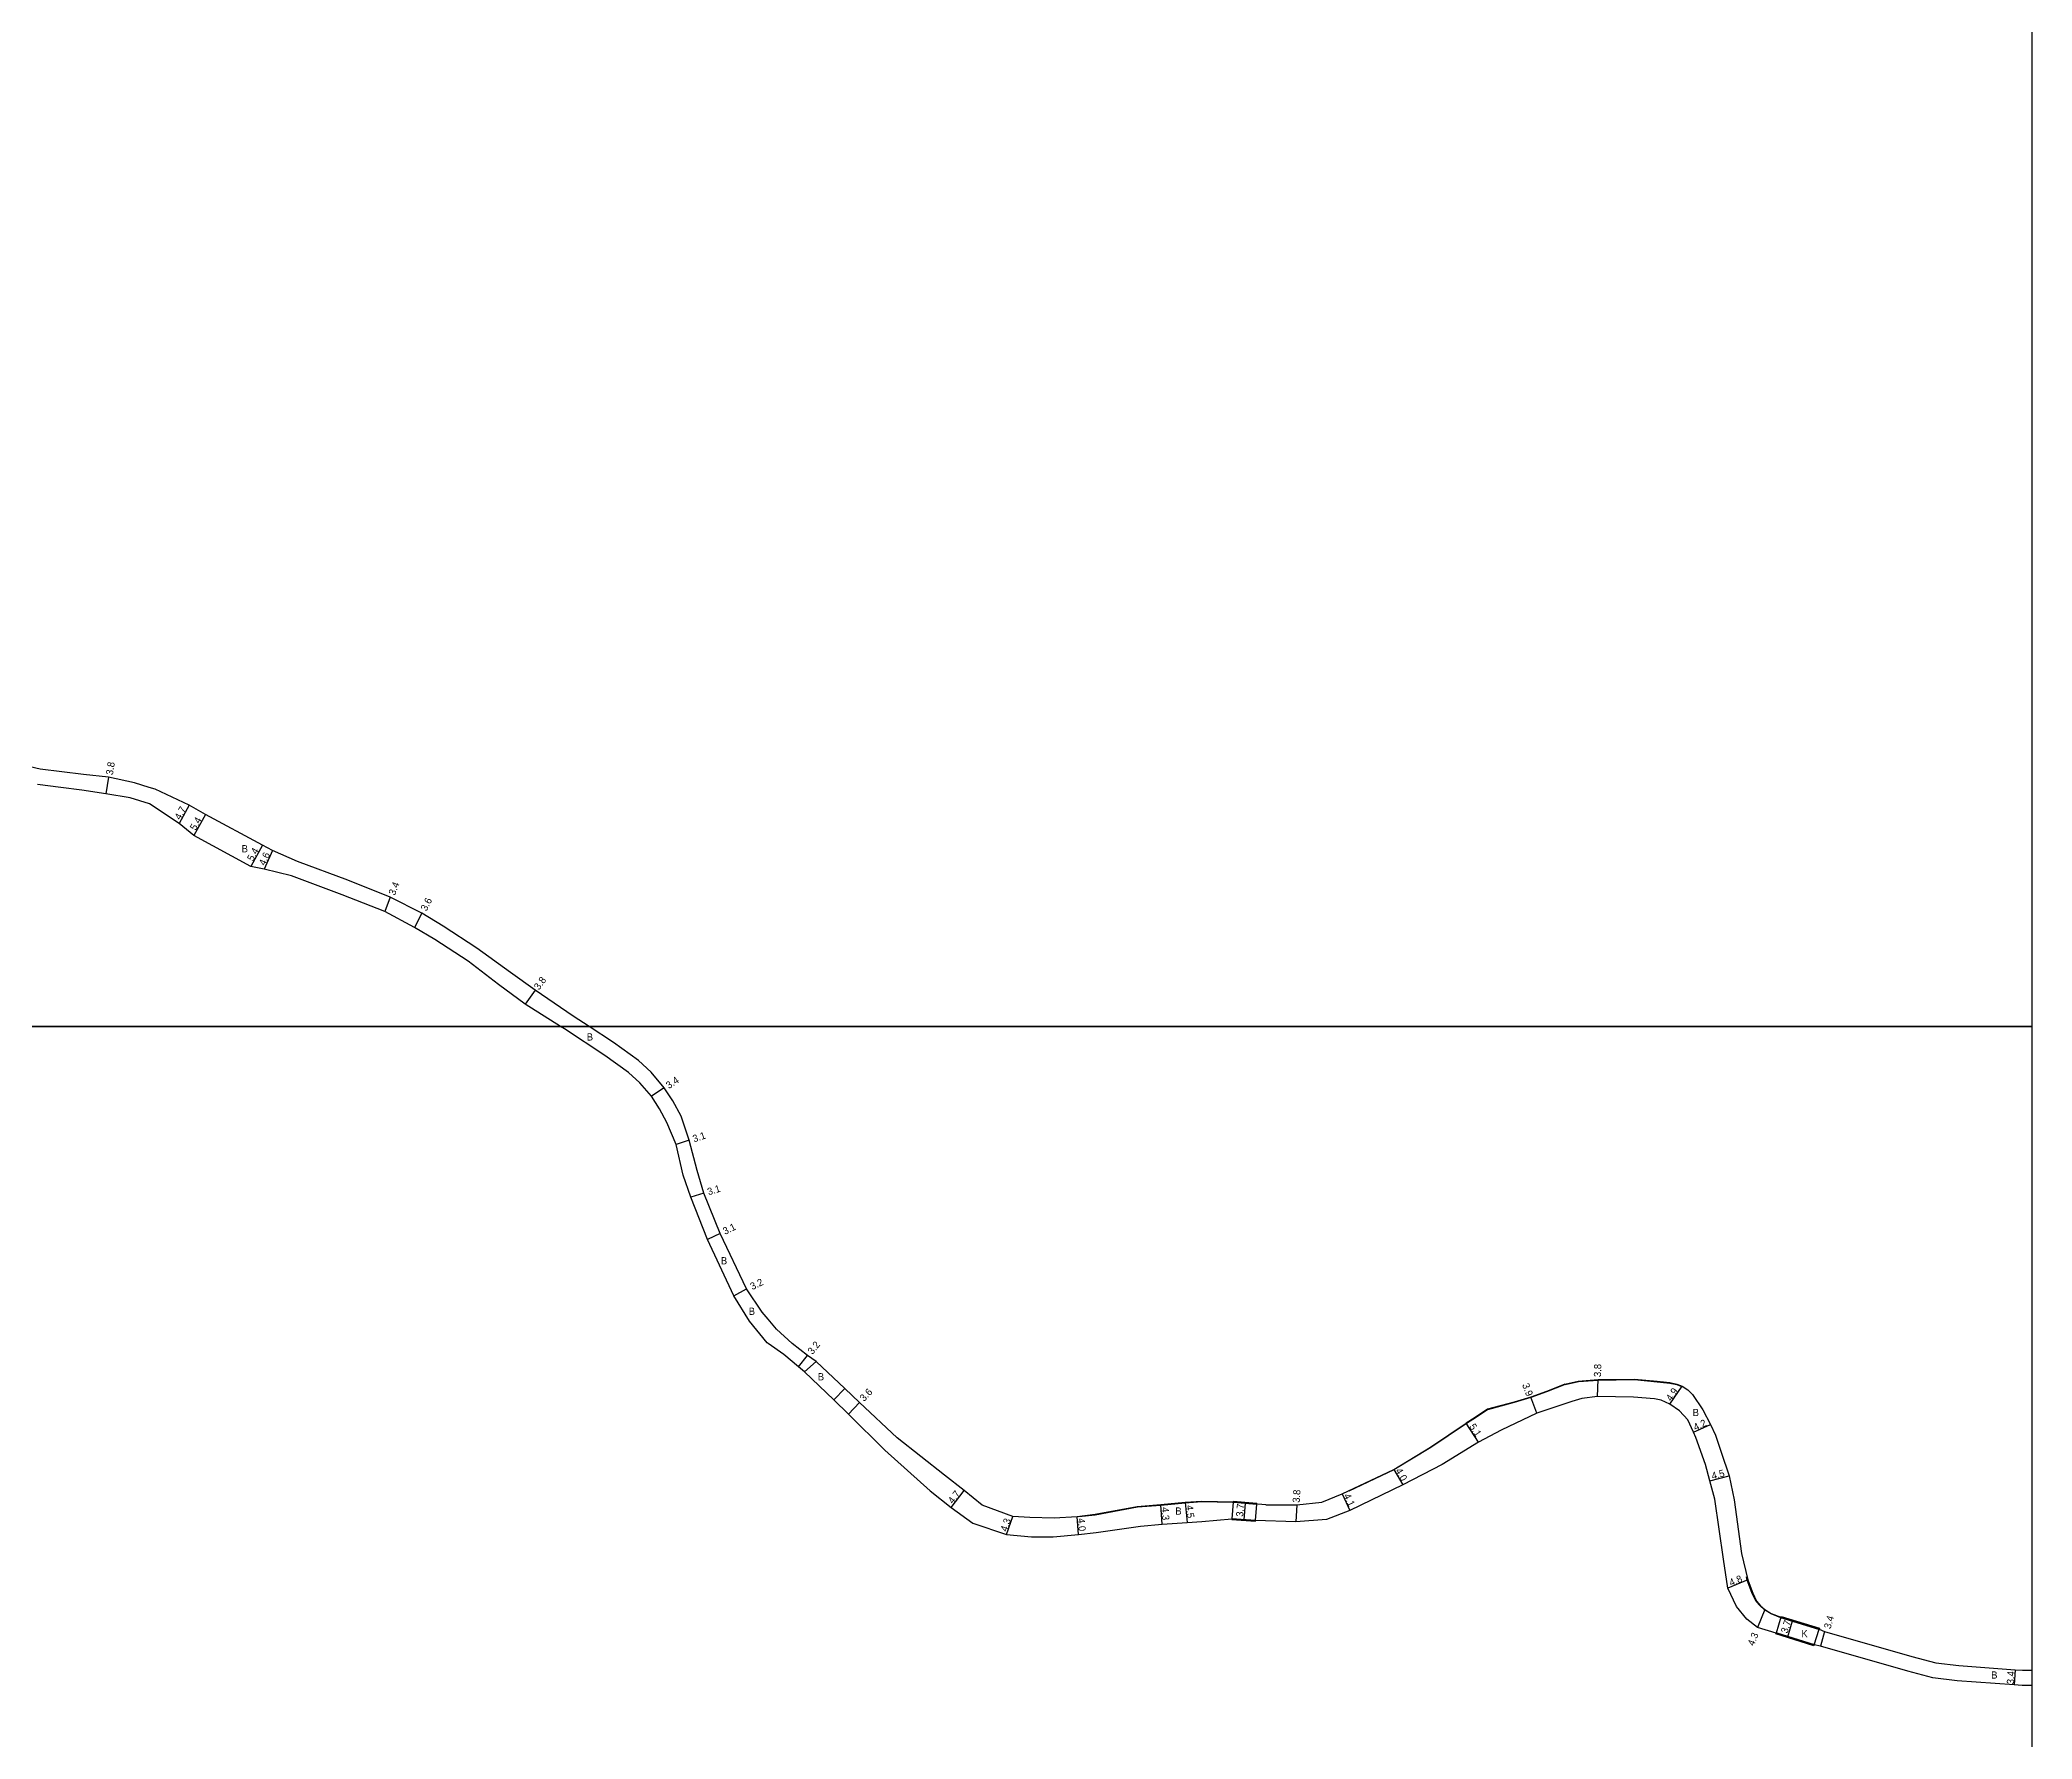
# Model space of a CAD drawing. Header units: metres. Extents: x -28000 to -24000, y -105000 to -102000.
# Drawn here: x -24445 to -24000, y -102759.2 to -102379.6 of the extents above; entities that cross this region are included whole.
import ezdxf

# ---------------------------------------------------------------- set-up
doc = ezdxf.new("R2010")
doc.units = ezdxf.units.M
doc.header["$LTSCALE"] = 2.5
for name, color, linetype in [('図郭', 7, 'Continuous'), ('幅員', 7, 'Continuous'), ('歩道・分離帯・安全施設', 7, 'Continuous'), ('舗装', 7, 'Continuous'), ('道路', 7, 'Continuous')]:
    doc.layers.add(name, color=color, linetype=linetype)
doc.styles.get("Standard").update_dxf_attribs({"font": ''})
doc.styles.get('Standard').set_extended_font_data('@MS PGothic')

msp = doc.modelspace()

# ---------------------------------------------------------------- linework, layer by layer
at = {"layer": '図郭'}
for points in [[(-24800, -102600), (-24000, -102600), (-24000, -102000), (-24800, -102000)], [(-24800, -103200), (-24000, -103200), (-24000, -102600), (-24800, -102600)]]:
    msp.add_lwpolyline(points, close=True, dxfattribs=at)
at = {"layer": '幅員'}
for points in [[(-24429.64, -102544.3), (-24430.25, -102548.05)], [(-24411.65, -102550.55), (-24413.91, -102554.66)], [(-24408.03, -102552.62), (-24410.64, -102557.35)], [(-24395.27, -102559.47), (-24397.85, -102564.22)], [(-24393.02, -102560.67), (-24394.92, -102564.86)], [(-24366.72, -102571.12), (-24367.98, -102574.27)], [(-24359.68, -102574.69), (-24361.31, -102577.9)], [(-24334.37, -102591.9), (-24336.6, -102594.98)], [(-24305.53, -102613.72), (-24308.36, -102615.59)], [(-24299.95, -102625.4), (-24302.89, -102626.38)], [(-24296.67, -102637.19), (-24299.63, -102638.1)], [(-24293.08, -102646.22), (-24295.87, -102647.58)], [(-24289.96, -102660.17), (-24287.15, -102658.63)], [(-24275.56, -102676.01), (-24273.55, -102673.52)], [(-24097.08, -102682.66), (-24096.96, -102678.86)], [(-24110.61, -102686.4), (-24112, -102682.76)], [(-24080.95, -102684.38), (-24078.19, -102680.33)], [(-24264.41, -102686.6), (-24261.93, -102684)], [(-24123.64, -102692.88), (-24126.42, -102688.6)], [(-24075.63, -102690.64), (-24071.82, -102688.88)], [(-24142.61, -102698.92), (-24140.57, -102702.36)], [(-24071.99, -102701.48), (-24067.64, -102700.33)], [(-24241.43, -102707.41), (-24238.58, -102703.67)], [(-24154.13, -102704.4), (-24152.39, -102708.11)], [(-24229.08, -102713.5), (-24227.68, -102709.44)], [(-24212.99, -102713.48), (-24213.32, -102709.5)], [(-24194.33, -102711.17), (-24194.6, -102706.88)], [(-24189.17, -102706.35), (-24188.7, -102710.82)], [(-24176.03, -102710.16), (-24175.74, -102706.47)], [(-24164.22, -102706.88), (-24164.5, -102710.67)], [(-24063.54, -102723.62), (-24067.97, -102725.47)], [(-24059.74, -102730.24), (-24061.32, -102734.24)], [(-24054.59, -102736.3), (-24053.5, -102732.77)], [(-24046.36, -102735.13), (-24047.28, -102738.41)], [(-24003.77, -102743.67), (-24004.01, -102747.06)]]:
    msp.add_lwpolyline(points, dxfattribs=at)
at = {"layer": '歩道・分離帯・安全施設'}
for points in [[(-24104.33, -102679.98), (-24101.36, -102679.33), (-24096.95, -102678.96), (-24088.81, -102678.87), (-24083.77, -102679.34), (-24080.96, -102679.63), (-24079.38, -102679.99), (-24078.46, -102680.34)], [(-24104.33, -102679.98), (-24108.46, -102681.61), (-24111.97, -102682.85), (-24115.68, -102683.98), (-24121.62, -102685.59), (-24124.93, -102687.77), (-24126.37, -102688.69), (-24134.34, -102694.05), (-24142.57, -102699.01), (-24152.6, -102703.78)], [(-24178.59, -102706.35), (-24185.47, -102706.21), (-24189.17, -102706.45), (-24194.6, -102706.98), (-24199.86, -102707.39), (-24209.28, -102709.14), (-24212.93, -102709.55)], [(-24047.66, -102734.67), (-24056.13, -102732.06), (-24058.33, -102731.22), (-24059.8, -102730.32), (-24060.78, -102729.44), (-24061.63, -102728.41), (-24062.51, -102726.64), (-24063.64, -102723.65), (-24063.81, -102722.91)], [(-24057.06, -102735.43), (-24048.66, -102738.03)]]:
    msp.add_lwpolyline(points, dxfattribs=at)
at = {"layer": '道路'}
for points in [[(-24322.28, -102600), (-24325.88, -102597.65), (-24334.37, -102591.9), (-24339.9, -102587.9), (-24347.37, -102582.5), (-24354.92, -102577.57), (-24359.68, -102574.69), (-24366.72, -102571.12), (-24376.21, -102567.33), (-24387.43, -102563.11), (-24393.02, -102560.67), (-24395.27, -102559.47), (-24408.03, -102552.62), (-24411.65, -102550.55), (-24419.26, -102547), (-24420.55, -102546.59), (-24423.89, -102545.54), (-24429.64, -102544.3), (-24435.24, -102543.69), (-24444.95, -102542.51), (-24453.22, -102540.54)], [(-24328.7, -102600), (-24336.6, -102594.98), (-24342.52, -102590.61), (-24349.35, -102585.38), (-24356.78, -102580.53), (-24361.31, -102577.9), (-24367.98, -102574.27), (-24377.47, -102570.59), (-24388.77, -102566.34), (-24394.92, -102564.86), (-24397.85, -102564.22), (-24410.64, -102557.35), (-24413.91, -102554.66), (-24420.48, -102550.28), (-24424.79, -102548.93), (-24430.25, -102548.05), (-24435.65, -102547.17), (-24440.29, -102546.6), (-24445.5, -102545.97)], [(-24282.33, -102670.82), (-24282.51, -102670.66), (-24286.52, -102665.84), (-24289.96, -102660.17), (-24295.87, -102647.58), (-24299.63, -102638.1), (-24301.32, -102633.19), (-24302.89, -102626.38), (-24304.94, -102621.46), (-24306.62, -102618.42), (-24308.36, -102615.59), (-24310.99, -102612.59), (-24313.53, -102610.29), (-24318.83, -102606.44), (-24327.83, -102600.55), (-24328.7, -102600)], [(-24282.33, -102665.4), (-24283.69, -102663.77), (-24287.15, -102658.63), (-24293.08, -102646.22), (-24296.67, -102637.19), (-24298.21, -102632.17), (-24299.95, -102625.4), (-24301.72, -102620.06), (-24303.62, -102616.61), (-24305.53, -102613.72), (-24308.45, -102610.17), (-24311.32, -102607.57), (-24316.84, -102603.56), (-24322.28, -102600)], [(-24271.62, -102674.83), (-24273.55, -102673.52), (-24276.94, -102670.83), (-24280.46, -102667.57), (-24282.33, -102665.4)], [(-24274.19, -102677.17), (-24275.56, -102676.01), (-24278.81, -102673.26), (-24282.33, -102670.82)], [(-24265.21, -102680.86), (-24271.62, -102674.83)], [(-24265.21, -102680.86), (-24271.62, -102674.83)], [(-24267.69, -102683.38), (-24274.19, -102677.17)], [(-24267.69, -102683.38), (-24274.19, -102677.17)], [(-24104.36, -102679.88), (-24101.38, -102679.23), (-24096.96, -102678.86), (-24088.8, -102678.77), (-24083.76, -102679.24), (-24080.95, -102679.53), (-24079.35, -102679.89), (-24078.19, -102680.33), (-24076.88, -102681.18), (-24075.83, -102682.22), (-24073.55, -102685.62), (-24071.82, -102688.88), (-24070.74, -102691.31), (-24069.44, -102695.09), (-24067.64, -102700.33), (-24066.57, -102705.76), (-24064.89, -102717.71), (-24063.54, -102723.62), (-24062.42, -102726.6), (-24061.55, -102728.35), (-24060.71, -102729.37), (-24059.74, -102730.24), (-24058.29, -102731.13), (-24056.1, -102731.96), (-24047.59, -102734.59), (-24046.36, -102735.13), (-24026.87, -102740.71), (-24021.51, -102742.15), (-24016.4, -102742.77), (-24003.77, -102743.67), (-24002.13, -102743.79), (-24000, -102743.78)], [(-24267.69, -102683.38), (-24264.41, -102686.6), (-24256.23, -102694.67), (-24246.14, -102703.71), (-24241.43, -102707.41), (-24236.64, -102710.95), (-24229.08, -102713.5), (-24223.54, -102713.96), (-24218.67, -102713.96), (-24212.99, -102713.48), (-24209.08, -102713.04), (-24199.14, -102711.61), (-24194.33, -102711.17), (-24188.7, -102710.82), (-24185.44, -102710.56), (-24178.75, -102709.94), (-24173.47, -102710.37)], [(-24178.46, -102706.26), (-24185.48, -102706.11), (-24189.17, -102706.35), (-24194.6, -102706.88), (-24199.87, -102707.29), (-24209.3, -102709.04), (-24213.32, -102709.5), (-24218.45, -102709.85), (-24223.9, -102709.69), (-24227.68, -102709.44), (-24234.49, -102706.94), (-24238.58, -102703.67), (-24242.95, -102700.25), (-24253.53, -102691.85), (-24261.93, -102684), (-24265.21, -102680.86)], [(-24000, -102747.18), (-24002.25, -102747.19), (-24004.01, -102747.06), (-24016.72, -102746.16), (-24022.16, -102745.49), (-24027.8, -102743.98), (-24047.28, -102738.41), (-24048.68, -102738.13), (-24057.19, -102735.5), (-24061.32, -102734.24), (-24063.75, -102732.41), (-24066.01, -102729.55), (-24067.97, -102725.47), (-24068.93, -102718.97), (-24070.91, -102705.57), (-24071.99, -102701.48), (-24072.99, -102697.82), (-24075.1, -102691.77), (-24075.63, -102690.64), (-24076.91, -102687.87), (-24078.76, -102685.88), (-24080.95, -102684.38), (-24082.85, -102683.5), (-24084.34, -102683.2), (-24089.05, -102682.76), (-24097.08, -102682.66), (-24100.59, -102683.07), (-24102.81, -102683.78), (-24110.61, -102686.4), (-24118.62, -102690.15), (-24123.64, -102692.88), (-24131.77, -102697.81), (-24140.57, -102702.36), (-24152.39, -102708.11), (-24157.58, -102710.15), (-24164.5, -102710.67), (-24173.47, -102710.37)], [(-24104.36, -102679.88), (-24108.49, -102681.51), (-24112, -102682.76), (-24115.71, -102683.88), (-24121.66, -102685.5), (-24124.98, -102687.69), (-24126.42, -102688.6)], [(-24171.2, -102706.84), (-24164.22, -102706.88), (-24158.67, -102706.27), (-24154.13, -102704.4), (-24142.61, -102698.92), (-24134.39, -102693.97), (-24126.42, -102688.6)], [(-24178.75, -102709.94), (-24173.47, -102710.37)], [(-24171.2, -102706.84), (-24178.46, -102706.26)]]:
    msp.add_lwpolyline(points, dxfattribs=at)
for points in [[(-24265.21, -102680.86), (-24271.62, -102674.83), (-24274.19, -102677.17), (-24267.69, -102683.38)], [(-24178.75, -102709.94), (-24178.76, -102710.09), (-24173.48, -102710.52), (-24173.47, -102710.37)], [(-24178.46, -102706.26), (-24178.75, -102709.94), (-24173.47, -102710.37), (-24173.17, -102706.68)], [(-24173.17, -102706.68), (-24173.16, -102706.53), (-24178.45, -102706.11), (-24178.46, -102706.26)], [(-24056.1, -102731.96), (-24057.19, -102735.5), (-24048.68, -102738.13), (-24047.59, -102734.59)], [(-24056.1, -102731.96), (-24056.04, -102731.77), (-24047.53, -102734.4), (-24047.59, -102734.59)], [(-24048.68, -102738.13), (-24048.74, -102738.32), (-24057.25, -102735.69), (-24057.19, -102735.5)]]:
    msp.add_lwpolyline(points, close=True, dxfattribs=at)

# ---------------------------------------------------------------- texts
at = {"layer": '幅員'}
for s, rotation, p in [('3.8', 80.7715, (-24428.7, -102543.9)), ('4.7', 61.153, (-24413.64, -102553.96)), ('5.4', 61.15, (-24410.19, -102556.33)), ('5.4', 61.4502, (-24397.41, -102563.2)), ('4.6', 65.6868, (-24394.72, -102564.18)), ('3.4', 68.2371, (-24365.7, -102570.81)), ('3.6', 63.102, (-24358.63, -102574.34)), ('3.8', 54.0381, (-24333.5, -102591.97)), ('3.4', 33.4489, (-24304.5, -102614)), ('3.1', 18.3429, (-24298.89, -102625.89)), ('3.1', 17.0697, (-24295.62, -102637.71)), ('3.1', 26.0876, (-24291.97, -102646.56)), ('3.2', 26.0876, (-24285.86, -102658.9)), ('3.2', 51.1893, (-24272.43, -102673.39)), ('3.8', 88.147, (-24096.31, -102678.31)), ('3.6', 46.2775, (-24260.9, -102683.87)), ('3.9', 290.8441, (-24113.95, -102680.03)), ('4.9', 55.7182, (-24080.61, -102683.84)), ('4.2', 24.8577, (-24075.22, -102690.34)), ('5.1', 303.0168, (-24125.82, -102689.35)), ('4.0', 300.7792, (-24142.32, -102699.22)), ('4.5', 14.7799, (-24071.38, -102701.21)), ('4.7', 52.656, (-24241.05, -102706.75)), ('3.8', 85.8564, (-24163.62, -102706.42)), ('4.1', 295.0094, (-24153.84, -102704.76)), ('4.3', 70.9347, (-24229, -102712.95)), ('4.0', 274.7679, (-24213.19, -102709.89)), ('4.3', 273.6718, (-24194.47, -102707.42)), ('4.5', 276.0515, (-24189.01, -102706.99)), ('3.7', 85.4305, (-24176.24, -102709.56)), ('4.8', 22.7046, (-24067.27, -102725.07)), ('3.7', 72.8423, (-24054.66, -102735.67)), ('3.4', 74.3088, (-24045.02, -102734.67)), ('4.3', 68.4385, (-24062.14, -102738.48)), ('3.4', 85.9311, (-24004.1, -102746.96))]:
    msp.add_text(s, height=1.6, rotation=rotation, dxfattribs=at).set_placement(p)
at = {"layer": '舗装'}
for s, p in [('B', (-24399.91, -102561.08)), ('B', (-24322.83, -102603.13)), ('B', (-24292.88, -102653.12)), ('B', (-24286.66, -102664.41)), ('B', (-24271.23, -102679.03)), ('B', (-24075.82, -102687.01)), ('B', (-24191.37, -102709.03)), ('K', (-24051.54, -102736.42)), ('B', (-24009.15, -102745.66))]:
    msp.add_text(s, height=1.6, dxfattribs=at).set_placement(p)

doc.saveas('drawing.dxf')
